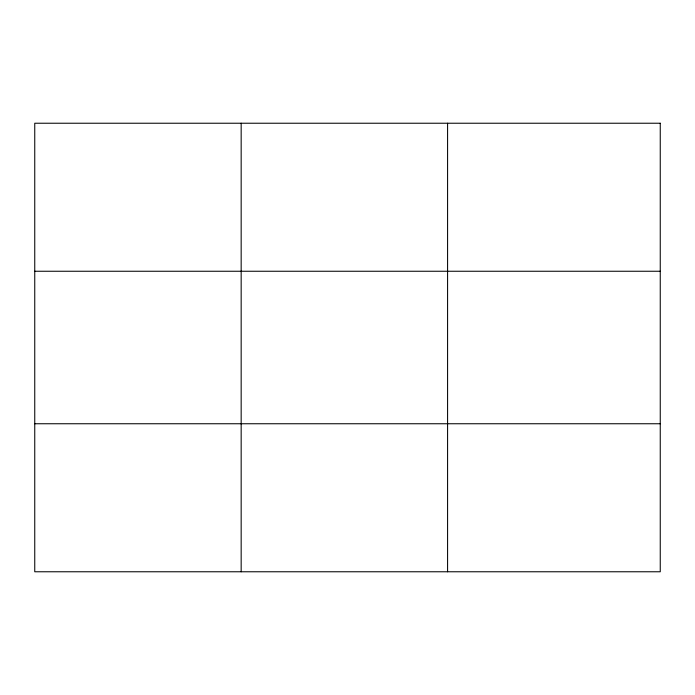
<?xml version="1.0" encoding="UTF-8"?>
<svg xmlns="http://www.w3.org/2000/svg" width="695" height="695" viewBox="0 0 695 695"><rect width="100%" height="100%" fill="white"/><g stroke="black" fill="none" stroke-linecap="round" stroke-linejoin="round"><path stroke-width="1.04" d="M241.165 123.232L241.165 571.768M447.58 123.232L447.58 571.768M34.75 271.25L660.25 271.25M34.75 423.75L660.25 423.75M660.25 123.232L660.25 571.768L34.75 571.768L34.75 123.232L660.25 123.232"/></g></svg>
